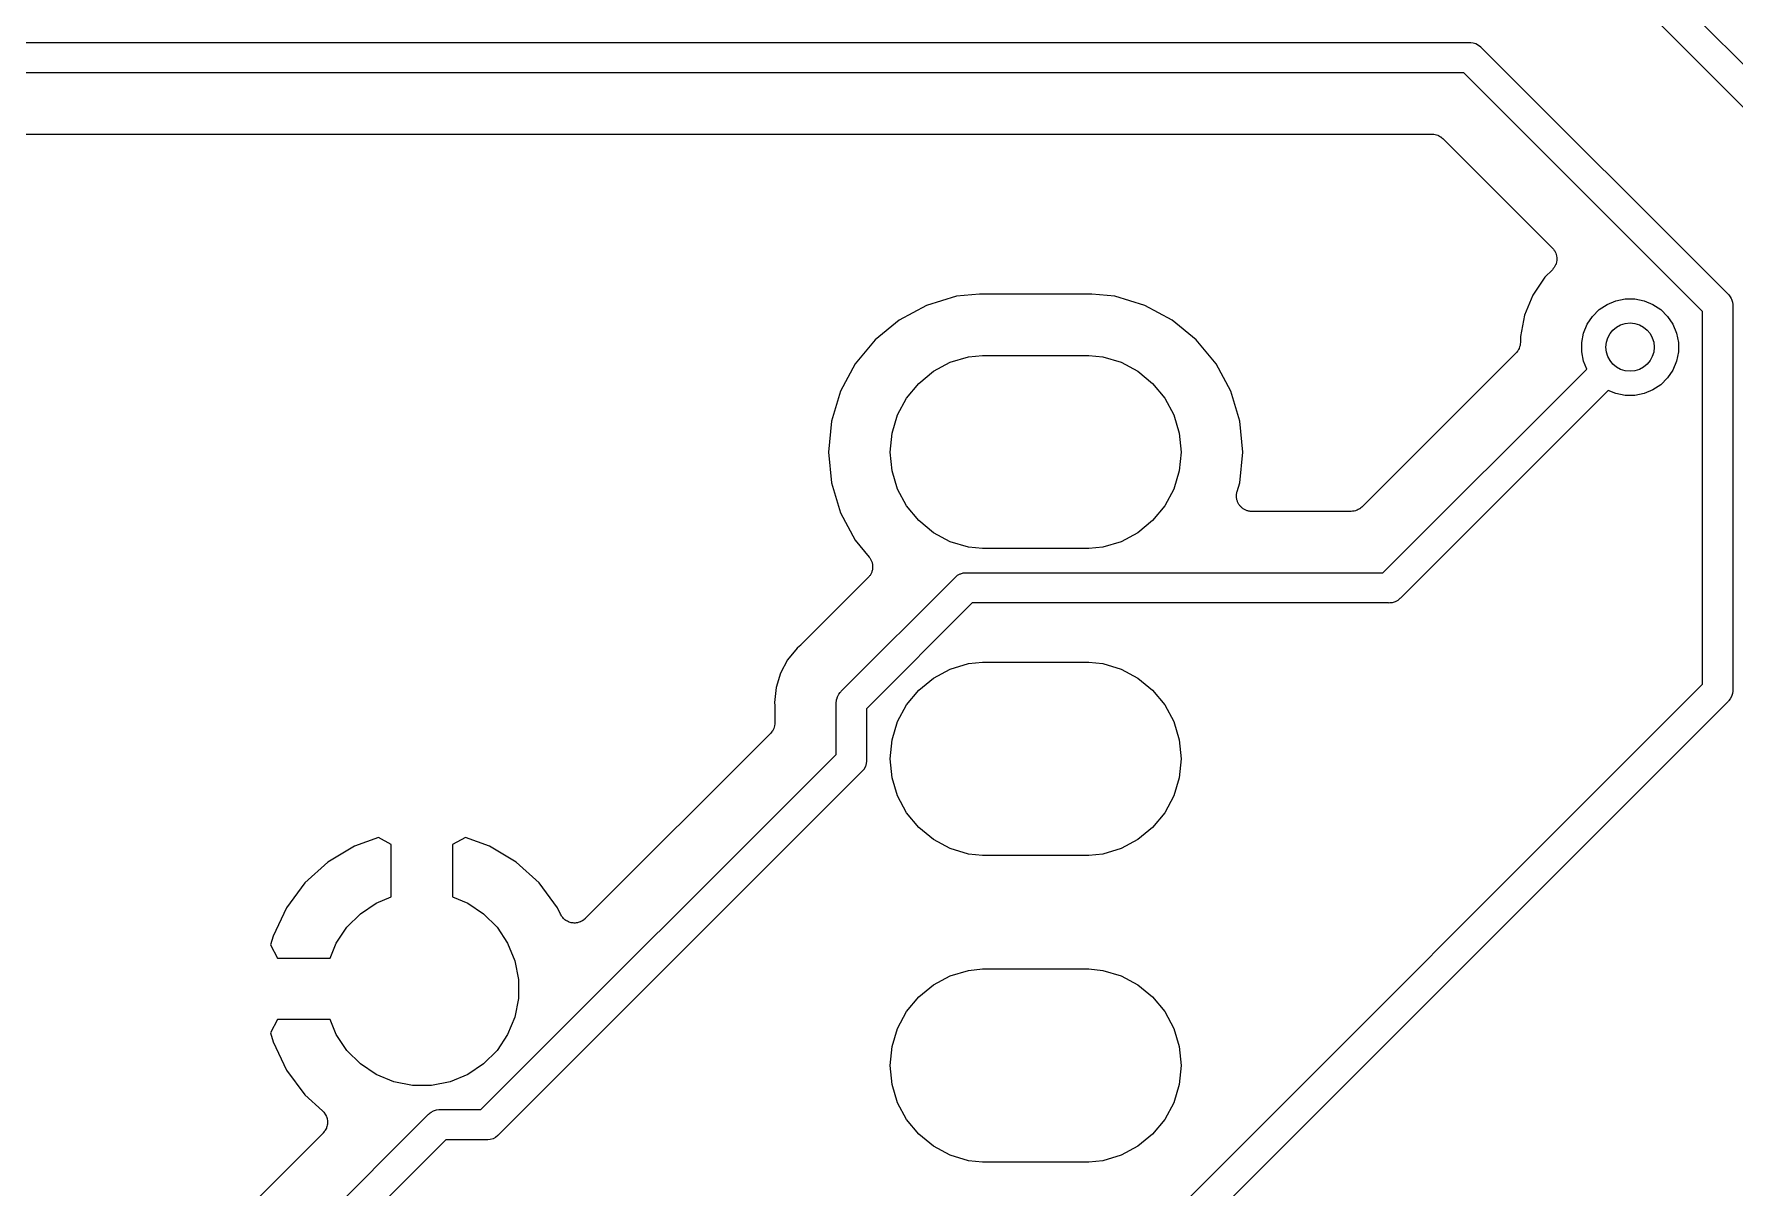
# Model space of a CAD drawing. Extents: x 19 to 115, y -142 to -17.
# Drawn here: x 80.61 to 94.69, y -50.54 to -40.99 of the extents above; entities that cross this region are included whole.
import ezdxf

# ---------------------------------------------------------------- set-up
doc = ezdxf.new("R2010")
doc.units = 0
doc.layers.add('BLACK', color=7, linetype='CONTINUOUS')

msp = doc.modelspace()

# ---------------------------------------------------------------- linework, layer by layer
at = {"layer": 'BLACK', "linetype": 'CONTINUOUS'}
for p, q in [((90.1826, -36.6658), (95.079, -41.5623)), ((94.87, -41.7068), (90.0058, -36.8426)), ((63.6182, -41.06), (92.49, -41.06)), ((92.49, -41.06), (92.4961, -41.0594)), ((92.4961, -41.0594), (92.5023, -41.06)), ((92.5023, -41.06), (92.5023, -41.06)), ((92.5023, -41.06), (92.5206, -41.0618)), ((92.5206, -41.0618), (92.5442, -41.069)), ((92.5442, -41.069), (92.5659, -41.0806)), ((92.5659, -41.0806), (92.585, -41.0962)), ((92.585, -41.0962), (92.5889, -41.101)), ((92.5889, -41.101), (94.629, -43.1411)), ((92.4444, -41.31), (63.6638, -41.31)), ((94.42, -43.2856), (92.4444, -41.31)), ((63.9268, -41.818), (92.1813, -41.818)), ((92.1813, -41.818), (92.1818, -41.818)), ((92.1818, -41.818), (92.1818, -41.818)), ((92.1818, -41.818), (92.1818, -41.818)), ((92.1818, -41.818), (92.1831, -41.818)), ((92.1831, -41.818), (92.1948, -41.8193)), ((92.1948, -41.8193), (92.2064, -41.8205)), ((92.2064, -41.8205), (92.2071, -41.8207)), ((92.2071, -41.8207), (92.2077, -41.8208)), ((92.2077, -41.8208), (92.219, -41.8243)), ((92.219, -41.8243), (92.2301, -41.8278)), ((92.2301, -41.8278), (92.2307, -41.8281)), ((92.2307, -41.8281), (92.2314, -41.8283)), ((92.2314, -41.8283), (92.2417, -41.8339)), ((92.2417, -41.8339), (92.252, -41.8395)), ((92.252, -41.8395), (92.2525, -41.8399)), ((92.2525, -41.8399), (92.2531, -41.8402)), ((92.2531, -41.8402), (92.2621, -41.8477)), ((92.2621, -41.8477), (92.2711, -41.8552)), ((92.2711, -41.8552), (93.177, -42.7611)), ((93.177, -42.7611), (93.1776, -42.7617)), ((93.1776, -42.7617), (93.1777, -42.7617)), ((93.1777, -42.7617), (93.1777, -42.7617)), ((93.1777, -42.7617), (93.1783, -42.7623)), ((93.1783, -42.7623), (93.1857, -42.7717)), ((93.1857, -42.7717), (93.1933, -42.781)), ((93.1933, -42.781), (93.1935, -42.7814)), ((93.1935, -42.7814), (93.1937, -42.7817)), ((93.1937, -42.7817), (93.1992, -42.7923)), ((93.1992, -42.7923), (93.2048, -42.8029)), ((93.177, -42.9407), (93.1147, -43.003)), ((93.1847, -42.9313), (93.177, -42.9407)), ((93.1923, -42.9223), (93.1847, -42.9313)), ((93.1925, -42.9219), (93.1923, -42.9223)), ((93.1928, -42.9215), (93.1925, -42.9219)), ((93.1985, -42.9109), (93.1928, -42.9215)), ((93.2041, -42.9005), (93.1985, -42.9109)), ((93.2043, -42.9001), (93.2041, -42.9005)), ((93.2045, -42.8997), (93.2043, -42.9001)), ((93.208, -42.8882), (93.2045, -42.8997)), ((93.2048, -42.8029), (93.2049, -42.8033)), ((93.2049, -42.8033), (93.2052, -42.8037)), ((93.2052, -42.8037), (93.2085, -42.8152)), ((93.2115, -42.8769), (93.208, -42.8882)), ((93.2085, -42.8152), (93.2119, -42.8267)), ((93.2116, -42.8764), (93.2115, -42.8769)), ((93.2117, -42.876), (93.2116, -42.8764)), ((93.2129, -42.8641), (93.2117, -42.876)), ((93.2119, -42.8267), (93.2119, -42.8271)), ((93.2119, -42.8271), (93.2121, -42.8275)), ((93.2121, -42.8275), (93.2131, -42.8394)), ((93.2142, -42.8522), (93.2129, -42.8641)), ((93.2131, -42.8394), (93.2142, -42.8513)), ((93.2142, -42.8513), (93.2142, -42.8518)), ((93.2142, -42.8518), (93.2142, -42.8522)), ((93.1147, -43.003), (93.0153, -43.1517)), ((88.2436, -43.1609), (87.997, -43.2357)), ((88.4357, -43.142), (88.2436, -43.1609)), ((89.3643, -43.142), (88.4357, -43.142)), ((89.5564, -43.1609), (89.3643, -43.142)), ((89.803, -43.2357), (89.5564, -43.1609)), ((93.0153, -43.1517), (92.9469, -43.317)), ((93.6305, -43.2274), (93.7033, -43.1972)), ((93.7033, -43.1972), (93.7806, -43.1818)), ((93.7806, -43.1818), (93.8594, -43.1818)), ((93.8594, -43.1818), (93.9367, -43.1972)), ((93.9367, -43.1972), (94.0095, -43.2274)), ((94.629, -43.1411), (94.6338, -43.145)), ((94.6338, -43.145), (94.6377, -43.1498)), ((94.6377, -43.1498), (94.6494, -43.1641)), ((94.6494, -43.1641), (94.6571, -43.1784)), ((94.6571, -43.1784), (94.661, -43.1858)), ((94.661, -43.1858), (94.6682, -43.2093)), ((94.6682, -43.2093), (94.67, -43.2277)), ((87.7698, -43.3572), (87.5706, -43.5206)), ((87.997, -43.2357), (87.7698, -43.3572)), ((90.0302, -43.3572), (89.803, -43.2357)), ((90.2294, -43.5206), (90.0302, -43.3572)), ((92.9469, -43.317), (92.912, -43.4924)), ((93.4655, -43.3924), (93.5093, -43.3269)), ((93.5093, -43.3269), (93.565, -43.2711)), ((93.565, -43.2711), (93.6305, -43.2274)), ((94.0095, -43.2274), (94.075, -43.2711)), ((94.075, -43.2711), (94.1307, -43.3269)), ((94.1307, -43.3269), (94.1745, -43.3924)), ((94.42, -46.3732), (94.42, -43.2856)), ((94.67, -43.2277), (94.67, -43.2277)), ((94.67, -43.2277), (94.6706, -43.2338)), ((94.6706, -43.2338), (94.67, -43.24)), ((94.67, -43.24), (94.67, -46.4189)), ((92.912, -43.4924), (92.912, -43.542)), ((93.42, -43.5424), (93.4354, -43.4652)), ((93.4354, -43.4652), (93.4655, -43.3924)), ((94.1745, -43.3924), (94.2046, -43.4652)), ((94.2046, -43.4652), (94.22, -43.5424)), ((87.5706, -43.5206), (87.4072, -43.7198)), ((90.3928, -43.7198), (90.2294, -43.5206)), ((92.8748, -43.6318), (91.6018, -44.9048)), ((92.8823, -43.6228), (92.8748, -43.6318)), ((92.8898, -43.6138), (92.8823, -43.6228)), ((92.8901, -43.6132), (92.8898, -43.6138)), ((92.8905, -43.6127), (92.8901, -43.6132)), ((92.896, -43.6024), (92.8905, -43.6127)), ((92.9017, -43.5921), (92.896, -43.6024)), ((92.9019, -43.5914), (92.9017, -43.5921)), ((92.9022, -43.5908), (92.9019, -43.5914)), ((92.9057, -43.5797), (92.9022, -43.5908)), ((92.9092, -43.5684), (92.9057, -43.5797)), ((92.9093, -43.5678), (92.9092, -43.5684)), ((92.9095, -43.5671), (92.9093, -43.5678)), ((92.9107, -43.5555), (92.9095, -43.5671)), ((92.912, -43.5438), (92.9107, -43.5555)), ((92.912, -43.542), (92.912, -43.5425)), ((92.912, -43.5425), (92.912, -43.5425)), ((92.912, -43.5425), (92.912, -43.5425)), ((92.912, -43.5425), (92.912, -43.5438)), ((93.42, -43.6212), (93.42, -43.5424)), ((93.4354, -43.6985), (93.42, -43.6212)), ((94.22, -43.6212), (94.2046, -43.6985)), ((94.22, -43.5424), (94.22, -43.6212)), ((87.4072, -43.7198), (87.2857, -43.947)), ((87.9316, -43.8816), (88.0534, -43.7816)), ((88.0534, -43.7816), (88.1924, -43.7073)), ((88.1924, -43.7073), (88.3432, -43.6616)), ((88.3432, -43.6616), (88.4607, -43.65)), ((88.4607, -43.65), (89.3393, -43.65)), ((89.3393, -43.65), (89.4568, -43.6616)), ((89.4568, -43.6616), (89.6076, -43.7073)), ((89.6076, -43.7073), (89.7466, -43.7816)), ((89.7466, -43.7816), (89.8684, -43.8816)), ((90.5143, -43.947), (90.3928, -43.7198)), ((91.775, -45.45), (93.4621, -43.763)), ((93.4621, -43.763), (93.4354, -43.6985)), ((94.1745, -43.7713), (94.1307, -43.8368)), ((94.2046, -43.6985), (94.1745, -43.7713)), ((87.8316, -44.0034), (87.9316, -43.8816)), ((89.8684, -43.8816), (89.9684, -44.0034)), ((94.075, -43.8925), (94.0095, -43.9363)), ((94.1307, -43.8368), (94.075, -43.8925)), ((87.2857, -43.947), (87.2109, -44.1936)), ((87.7573, -44.1424), (87.8316, -44.0034)), ((89.9684, -44.0034), (90.0427, -44.1424)), ((90.5891, -44.1936), (90.5143, -43.947)), ((93.6388, -43.9398), (91.9196, -45.6591)), ((93.7033, -43.9665), (93.6388, -43.9398)), ((93.7806, -43.9818), (93.7033, -43.9665)), ((93.8594, -43.9818), (93.7806, -43.9818)), ((93.9367, -43.9665), (93.8594, -43.9818)), ((94.0095, -43.9363), (93.9367, -43.9665)), ((87.2109, -44.1936), (87.1857, -44.45)), ((87.7116, -44.2932), (87.7573, -44.1424)), ((90.0427, -44.1424), (90.0884, -44.2932)), ((90.6143, -44.45), (90.5891, -44.1936)), ((87.6961, -44.45), (87.7116, -44.2932)), ((90.0884, -44.2932), (90.1039, -44.45)), ((87.1857, -44.45), (87.2109, -44.7064)), ((87.7116, -44.6068), (87.6961, -44.45)), ((90.1039, -44.45), (90.0884, -44.6068)), ((90.5891, -44.7064), (90.6143, -44.45)), ((87.7573, -44.7576), (87.7116, -44.6068)), ((90.0884, -44.6068), (90.0427, -44.7576)), ((87.2109, -44.7064), (87.2857, -44.953)), ((87.8316, -44.8966), (87.7573, -44.7576)), ((90.0427, -44.7576), (89.9684, -44.8966)), ((90.5673, -44.7781), (90.5891, -44.7064)), ((87.9316, -45.0184), (87.8316, -44.8966)), ((89.9684, -44.8966), (89.8684, -45.0184)), ((90.5618, -44.8141), (90.5625, -44.8083)), ((90.5624, -44.8207), (90.5618, -44.8141)), ((90.5624, -44.8272), (90.5624, -44.8207)), ((90.5636, -44.833), (90.5624, -44.8272)), ((90.5625, -44.8025), (90.5638, -44.796)), ((90.5625, -44.8083), (90.5625, -44.8025)), ((90.5641, -44.8388), (90.5636, -44.833)), ((90.5638, -44.796), (90.5644, -44.7895)), ((90.566, -44.8451), (90.5641, -44.8388)), ((90.5644, -44.7895), (90.5662, -44.7839)), ((90.5672, -44.8516), (90.566, -44.8451)), ((90.5662, -44.7839), (90.5673, -44.7781)), ((90.5694, -44.857), (90.5672, -44.8516)), ((90.5711, -44.8626), (90.5694, -44.857)), ((90.5741, -44.8684), (90.5711, -44.8626)), ((90.5766, -44.8745), (90.5741, -44.8684)), ((90.5799, -44.8794), (90.5766, -44.8745)), ((90.5826, -44.8846), (90.5799, -44.8794)), ((90.5867, -44.8897), (90.5826, -44.8846)), ((90.5903, -44.8952), (90.5867, -44.8897)), ((90.5944, -44.8993), (90.5903, -44.8952)), ((90.5981, -44.9039), (90.5944, -44.8993)), ((90.6031, -44.9081), (90.5981, -44.9039)), ((90.6078, -44.9128), (90.6031, -44.9081)), ((90.6126, -44.916), (90.6078, -44.9128)), ((91.5914, -44.9134), (91.5823, -44.9208)), ((91.6006, -44.9061), (91.5914, -44.9134)), ((91.6015, -44.9051), (91.6006, -44.9061)), ((91.6018, -44.9048), (91.6015, -44.9051)), ((91.6015, -44.9051), (91.6015, -44.9051)), ((91.6015, -44.9051), (91.6015, -44.9051)), ((87.2857, -44.953), (87.4072, -45.1802)), ((88.0534, -45.1184), (87.9316, -45.0184)), ((89.8684, -45.0184), (89.7466, -45.1184)), ((90.6171, -44.9198), (90.6126, -44.916)), ((90.6229, -44.923), (90.6171, -44.9198)), ((90.6283, -44.9266), (90.6229, -44.923)), ((90.6337, -44.9289), (90.6283, -44.9266)), ((90.6388, -44.9317), (90.6337, -44.9289)), ((90.6451, -44.9337), (90.6388, -44.9317)), ((90.6511, -44.9363), (90.6451, -44.9337)), ((90.6569, -44.9375), (90.6511, -44.9363)), ((90.6624, -44.9392), (90.6569, -44.9375)), ((90.669, -44.94), (90.6624, -44.9392)), ((90.6754, -44.9413), (90.669, -44.94)), ((90.6812, -44.9413), (90.6754, -44.9413)), ((90.6871, -44.942), (90.6812, -44.9413)), ((90.6888, -44.942), (90.6871, -44.942)), ((91.512, -44.942), (90.6888, -44.942)), ((91.5237, -44.9409), (91.512, -44.942)), ((91.5354, -44.9398), (91.5237, -44.9409)), ((91.536, -44.9397), (91.5354, -44.9398)), ((91.5367, -44.9396), (91.536, -44.9397)), ((91.5479, -44.9362), (91.5367, -44.9396)), ((91.5592, -44.9329), (91.5479, -44.9362)), ((91.5598, -44.9326), (91.5592, -44.9329)), ((91.5604, -44.9324), (91.5598, -44.9326)), ((91.5708, -44.9269), (91.5604, -44.9324)), ((91.5812, -44.9215), (91.5708, -44.9269)), ((91.5817, -44.9211), (91.5812, -44.9215)), ((91.5823, -44.9208), (91.5817, -44.9211)), ((87.4072, -45.1802), (87.5219, -45.3199)), ((88.1924, -45.1927), (88.0534, -45.1184)), ((88.3432, -45.2384), (88.1924, -45.1927)), ((89.6076, -45.1927), (89.4568, -45.2384)), ((89.7466, -45.1184), (89.6076, -45.1927)), ((87.5219, -45.3199), (87.523, -45.3213)), ((87.523, -45.3213), (87.5261, -45.3261)), ((87.5261, -45.3261), (87.5297, -45.3306)), ((87.5297, -45.3306), (87.5328, -45.3365)), ((87.5328, -45.3365), (87.5365, -45.3421)), ((88.4607, -45.25), (88.3432, -45.2384)), ((89.3393, -45.25), (88.4607, -45.25)), ((89.4568, -45.2384), (89.3393, -45.25)), ((87.525, -45.4763), (87.5212, -45.4818)), ((87.5292, -45.4712), (87.525, -45.4763)), ((87.5319, -45.4661), (87.5292, -45.4712)), ((87.5352, -45.4614), (87.5319, -45.4661)), ((87.5378, -45.4552), (87.5352, -45.4614)), ((87.5365, -45.3421), (87.5386, -45.3474)), ((87.5409, -45.4493), (87.5378, -45.4552)), ((87.5386, -45.3474), (87.5413, -45.3525)), ((87.5426, -45.4438), (87.5409, -45.4493)), ((87.5413, -45.3525), (87.5432, -45.3589)), ((87.5449, -45.4385), (87.5426, -45.4438)), ((87.5432, -45.3589), (87.5457, -45.3651)), ((87.5462, -45.432), (87.5449, -45.4385)), ((87.5457, -45.3651), (87.5467, -45.3708)), ((87.5482, -45.4256), (87.5462, -45.432)), ((87.5467, -45.3708), (87.5484, -45.3763)), ((87.5488, -45.4199), (87.5482, -45.4256)), ((87.5484, -45.3763), (87.549, -45.3829)), ((87.5499, -45.4143), (87.5488, -45.4199)), ((87.549, -45.3829), (87.5502, -45.3895)), ((87.55, -45.4076), (87.5499, -45.4143)), ((87.5507, -45.401), (87.55, -45.4076)), ((87.5502, -45.3895), (87.5501, -45.3952)), ((87.5501, -45.3952), (87.5507, -45.401)), ((88.2399, -45.4823), (88.2542, -45.4706)), ((88.2542, -45.4706), (88.2759, -45.459)), ((88.2759, -45.459), (88.28, -45.4577)), ((88.28, -45.4577), (88.2995, -45.4518)), ((88.2995, -45.4518), (88.3179, -45.45)), ((88.3179, -45.45), (88.324, -45.4494)), ((88.3179, -45.45), (88.3179, -45.45)), ((88.324, -45.4494), (88.3301, -45.45)), ((88.3301, -45.45), (91.775, -45.45)), ((87.5135, -45.4903), (86.9538, -46.05)), ((87.2909, -46.4313), (88.2313, -45.491)), ((87.5171, -45.4859), (87.5135, -45.4903)), ((87.5212, -45.4818), (87.5171, -45.4859)), ((88.2313, -45.491), (88.2352, -45.4862)), ((88.2352, -45.4862), (88.2399, -45.4823)), ((88.3758, -45.7), (87.5, -46.5758)), ((91.8207, -45.7), (88.3758, -45.7)), ((91.8268, -45.7006), (91.8207, -45.7)), ((91.8329, -45.7), (91.8268, -45.7006)), ((91.833, -45.7), (91.8329, -45.7)), ((91.8513, -45.6982), (91.833, -45.7)), ((91.8749, -45.6911), (91.8513, -45.6982)), ((91.8966, -45.6794), (91.8749, -45.6911)), ((91.9156, -45.6638), (91.8966, -45.6794)), ((91.9196, -45.6591), (91.9156, -45.6638)), ((86.8461, -46.1706), (86.7873, -46.2806)), ((86.9252, -46.0742), (86.8461, -46.1706)), ((86.9446, -46.0584), (86.9252, -46.0742)), ((86.9483, -46.0546), (86.9446, -46.0584)), ((86.9525, -46.0513), (86.9483, -46.0546)), ((86.9538, -46.05), (86.9525, -46.0513)), ((86.7873, -46.2806), (86.7511, -46.3999)), ((87.9316, -46.4216), (88.0534, -46.3216)), ((88.0534, -46.3216), (88.1924, -46.2473)), ((88.1924, -46.2473), (88.3432, -46.2016)), ((88.3432, -46.2016), (88.4607, -46.19)), ((88.4607, -46.19), (89.3393, -46.19)), ((89.3393, -46.19), (89.4568, -46.2016)), ((89.4568, -46.2016), (89.6076, -46.2473)), ((89.6076, -46.2473), (89.7466, -46.3216)), ((89.7466, -46.3216), (89.8684, -46.4216)), ((86.7511, -46.3999), (86.7414, -46.4991)), ((87.2589, -46.4759), (87.2706, -46.4542)), ((87.2706, -46.4542), (87.2823, -46.44)), ((87.2823, -46.44), (87.2862, -46.4352)), ((87.2823, -46.44), (87.2823, -46.44)), ((87.2862, -46.4352), (87.2909, -46.4313)), ((87.8316, -46.5434), (87.9316, -46.4216)), ((89.4989, -51.2943), (94.42, -46.3732)), ((89.8684, -46.4216), (89.9684, -46.5434)), ((94.6682, -46.4495), (94.6631, -46.4662)), ((94.67, -46.4311), (94.6682, -46.4495)), ((94.67, -46.4189), (94.6706, -46.425)), ((94.6706, -46.425), (94.67, -46.4311)), ((94.67, -46.4311), (94.67, -46.4311)), ((86.7414, -46.4991), (86.7389, -46.524)), ((86.7389, -46.524), (86.7414, -46.5489)), ((86.7414, -46.4991), (86.7414, -46.4991)), ((86.7414, -46.5489), (86.7415, -46.5506)), ((86.7415, -46.5506), (86.7415, -46.556)), ((86.7415, -46.556), (86.742, -46.5613)), ((86.742, -46.5613), (86.742, -46.6902)), ((87.2494, -46.524), (87.2506, -46.5113)), ((87.25, -46.5301), (87.2494, -46.524)), ((87.25, -46.9532), (87.25, -46.5301)), ((87.2506, -46.5113), (87.2518, -46.4995)), ((87.2518, -46.4995), (87.253, -46.4957)), ((87.253, -46.4957), (87.2589, -46.4759)), ((87.5, -46.5758), (87.5, -46.9989)), ((87.7573, -46.6824), (87.8316, -46.5434)), ((94.629, -46.5177), (89.7457, -51.4011)), ((89.9684, -46.5434), (90.0427, -46.6824)), ((94.6338, -46.5138), (94.629, -46.5177)), ((94.638, -46.5087), (94.6338, -46.5138)), ((94.6494, -46.4948), (94.638, -46.5087)), ((94.661, -46.4731), (94.6494, -46.4948)), ((94.6631, -46.4662), (94.661, -46.4731)), ((86.7317, -46.7402), (86.7261, -46.7505)), ((86.7319, -46.7396), (86.7317, -46.7402)), ((86.7322, -46.739), (86.7319, -46.7396)), ((86.7357, -46.7278), (86.7322, -46.739)), ((86.7392, -46.7166), (86.7357, -46.7278)), ((86.7393, -46.716), (86.7392, -46.7166)), ((86.7395, -46.7153), (86.7393, -46.716)), ((86.7407, -46.7037), (86.7395, -46.7153)), ((86.742, -46.692), (86.7407, -46.7037)), ((86.742, -46.6902), (86.742, -46.6906)), ((86.742, -46.6906), (86.742, -46.6907)), ((86.742, -46.6907), (86.742, -46.6907)), ((86.742, -46.6907), (86.742, -46.692)), ((87.7116, -46.8332), (87.7573, -46.6824)), ((90.0427, -46.6824), (90.0884, -46.8332)), ((86.7048, -46.78), (85.1718, -48.313)), ((86.7122, -46.7709), (86.7048, -46.78)), ((86.7198, -46.762), (86.7122, -46.7709)), ((86.7201, -46.7614), (86.7198, -46.762)), ((86.7205, -46.7609), (86.7201, -46.7614)), ((86.7261, -46.7505), (86.7205, -46.7609)), ((87.6961, -46.99), (87.7116, -46.8332)), ((90.0884, -46.8332), (90.1039, -46.99)), ((84.3082, -49.895), (87.25, -46.9532)), ((87.5, -47.0111), (87.4982, -47.0295)), ((87.5, -46.9989), (87.5006, -47.005)), ((87.5006, -47.005), (87.5, -47.0111)), ((87.5, -47.0111), (87.5, -47.0111)), ((87.7116, -47.1468), (87.6961, -46.99)), ((90.1039, -46.99), (90.0884, -47.1468)), ((87.459, -47.0977), (84.4527, -50.104)), ((87.4638, -47.0938), (87.459, -47.0977)), ((87.4677, -47.0891), (87.4638, -47.0938)), ((87.4794, -47.0748), (87.4677, -47.0891)), ((87.4677, -47.0891), (87.4677, -47.0891)), ((87.4801, -47.0736), (87.4794, -47.0748)), ((87.491, -47.0531), (87.4801, -47.0736)), ((87.4982, -47.0295), (87.491, -47.0531)), ((87.7573, -47.2976), (87.7116, -47.1468)), ((90.0884, -47.1468), (90.0427, -47.2976)), ((87.8316, -47.4366), (87.7573, -47.2976)), ((90.0427, -47.2976), (89.9684, -47.4366)), ((87.9316, -47.5584), (87.8316, -47.4366)), ((89.9684, -47.4366), (89.8684, -47.5584)), ((88.0534, -47.6584), (87.9316, -47.5584)), ((89.8684, -47.5584), (89.7466, -47.6584)), ((83.2607, -47.7133), (83.0409, -47.8451)), ((83.4601, -47.6419), (83.2607, -47.7133)), ((83.566, -47.6997), (83.4601, -47.6419)), ((83.566, -48.1343), (83.566, -47.6997)), ((84.1799, -47.6419), (84.074, -47.6997)), ((84.074, -47.6997), (84.074, -48.1343)), ((84.3793, -47.7133), (84.1799, -47.6419)), ((84.5991, -47.8451), (84.3793, -47.7133)), ((88.1924, -47.7327), (88.0534, -47.6584)), ((89.7466, -47.6584), (89.6076, -47.7327)), ((83.0409, -47.8451), (82.8511, -48.0173)), ((84.7889, -48.0173), (84.5991, -47.8451)), ((88.3432, -47.7784), (88.1924, -47.7327)), ((88.4607, -47.79), (88.3432, -47.7784)), ((89.3393, -47.79), (88.4607, -47.79)), ((89.4568, -47.7784), (89.3393, -47.79)), ((89.6076, -47.7327), (89.4568, -47.7784)), ((82.8511, -48.0173), (82.6984, -48.2232)), ((83.4411, -48.186), (83.566, -48.1343)), ((84.074, -48.1343), (84.1989, -48.186)), ((84.9416, -48.2232), (84.7889, -48.0173)), ((82.6984, -48.2232), (82.5876, -48.4577)), ((83.1986, -48.385), (83.31, -48.2736)), ((83.31, -48.2736), (83.4411, -48.186)), ((84.1989, -48.186), (84.33, -48.2736)), ((84.33, -48.2736), (84.4414, -48.385)), ((84.9672, -48.2774), (84.9416, -48.2232)), ((84.9718, -48.2851), (84.9672, -48.2774)), ((84.976, -48.2931), (84.9718, -48.2851)), ((84.9782, -48.2958), (84.976, -48.2931)), ((83.111, -48.5161), (83.1986, -48.385)), ((84.4414, -48.385), (84.529, -48.5161)), ((84.9799, -48.2987), (84.9782, -48.2958)), ((84.9859, -48.3053), (84.9799, -48.2987)), ((84.9916, -48.3123), (84.9859, -48.3053)), ((84.9943, -48.3145), (84.9916, -48.3123)), ((84.9966, -48.3171), (84.9943, -48.3145)), ((85.0037, -48.3225), (84.9966, -48.3171)), ((85.0106, -48.3282), (85.0037, -48.3225)), ((85.0137, -48.3299), (85.0106, -48.3282)), ((85.0164, -48.3319), (85.0137, -48.3299)), ((85.0245, -48.3358), (85.0164, -48.3319)), ((85.0324, -48.3401), (85.0245, -48.3358)), ((85.0357, -48.3411), (85.0324, -48.3401)), ((85.0388, -48.3426), (85.0357, -48.3411)), ((85.0475, -48.3448), (85.0388, -48.3426)), ((85.0561, -48.3475), (85.0475, -48.3448)), ((85.0595, -48.3479), (85.0561, -48.3475)), ((85.0628, -48.3487), (85.0595, -48.3479)), ((85.0718, -48.3492), (85.0628, -48.3487)), ((85.0807, -48.3502), (85.0718, -48.3492)), ((85.0841, -48.3499), (85.0807, -48.3502)), ((85.0876, -48.35), (85.0841, -48.3499)), ((85.0964, -48.3488), (85.0876, -48.35)), ((85.1054, -48.348), (85.0964, -48.3488)), ((85.1087, -48.347), (85.1054, -48.348)), ((85.1121, -48.3466), (85.1087, -48.347)), ((85.1206, -48.3436), (85.1121, -48.3466)), ((85.1292, -48.3411), (85.1206, -48.3436)), ((85.1323, -48.3395), (85.1292, -48.3411)), ((85.1355, -48.3384), (85.1323, -48.3395)), ((85.1432, -48.3338), (85.1355, -48.3384)), ((85.1512, -48.3297), (85.1432, -48.3338)), ((85.1539, -48.3275), (85.1512, -48.3297)), ((85.1569, -48.3258), (85.1539, -48.3275)), ((85.1635, -48.3198), (85.1569, -48.3258)), ((85.1706, -48.3142), (85.1635, -48.3198)), ((85.1718, -48.313), (85.1706, -48.3142)), ((82.5876, -48.4577), (82.5651, -48.5317)), ((82.5651, -48.5317), (82.6252, -48.641)), ((83.0593, -48.641), (83.111, -48.5161)), ((84.529, -48.5161), (84.5893, -48.6616)), ((82.6252, -48.641), (83.0593, -48.641)), ((84.5893, -48.6616), (84.62, -48.8162)), ((84.62, -48.8162), (84.62, -48.9738)), ((88.0534, -48.8616), (88.1924, -48.7873)), ((88.1924, -48.7873), (88.3432, -48.7416)), ((88.3432, -48.7416), (88.4607, -48.73)), ((88.4607, -48.73), (89.3393, -48.73)), ((89.3393, -48.73), (89.4568, -48.7416)), ((89.4568, -48.7416), (89.6076, -48.7873)), ((89.6076, -48.7873), (89.7466, -48.8616)), ((84.62, -48.9738), (84.5893, -49.1284)), ((87.8316, -49.0834), (87.9316, -48.9616)), ((87.9316, -48.9616), (88.0534, -48.8616)), ((89.7466, -48.8616), (89.8684, -48.9616)), ((89.8684, -48.9616), (89.9684, -49.0834)), ((84.5893, -49.1284), (84.529, -49.2739)), ((87.7573, -49.2224), (87.8316, -49.0834)), ((89.9684, -49.0834), (90.0427, -49.2224)), ((82.6252, -49.149), (82.5651, -49.2583)), ((82.5651, -49.2583), (82.5876, -49.3323)), ((83.0593, -49.149), (82.6252, -49.149)), ((83.111, -49.2739), (83.0593, -49.149)), ((83.1986, -49.405), (83.111, -49.2739)), ((84.529, -49.2739), (84.4414, -49.405)), ((87.7116, -49.3732), (87.7573, -49.2224)), ((90.0427, -49.2224), (90.0884, -49.3732)), ((82.5876, -49.3323), (82.6984, -49.5668)), ((83.31, -49.5164), (83.1986, -49.405)), ((84.4414, -49.405), (84.33, -49.5164)), ((87.6961, -49.53), (87.7116, -49.3732)), ((90.0884, -49.3732), (90.1039, -49.53)), ((83.4411, -49.604), (83.31, -49.5164)), ((84.33, -49.5164), (84.1989, -49.604)), ((87.7116, -49.6868), (87.6961, -49.53)), ((90.1039, -49.53), (90.0884, -49.6868)), ((82.6984, -49.5668), (82.8511, -49.7727)), ((83.5866, -49.6643), (83.4411, -49.604)), ((83.7412, -49.695), (83.5866, -49.6643)), ((83.8988, -49.695), (83.7412, -49.695)), ((84.0534, -49.6643), (83.8988, -49.695)), ((84.1989, -49.604), (84.0534, -49.6643)), ((87.7573, -49.8376), (87.7116, -49.6868)), ((90.0884, -49.6868), (90.0427, -49.8376)), ((82.8511, -49.7727), (82.9967, -49.9048)), ((87.8316, -49.9766), (87.7573, -49.8376)), ((90.0427, -49.8376), (89.9684, -49.9766)), ((82.321, -51.4873), (83.8723, -49.9359)), ((82.9967, -49.9048), (82.998, -49.906)), ((82.998, -49.906), (82.9997, -49.908)), ((82.9997, -49.908), (83.0018, -49.9097)), ((83.0018, -49.9097), (83.0079, -49.9172)), ((83.0079, -49.9172), (83.0144, -49.9246)), ((83.0144, -49.9246), (83.0157, -49.9269)), ((83.0157, -49.9269), (83.0174, -49.9289)), ((83.0174, -49.9289), (83.0219, -49.9376)), ((83.0219, -49.9376), (83.0268, -49.946)), ((83.0268, -49.946), (83.0277, -49.9485)), ((83.0277, -49.9485), (83.0289, -49.9509)), ((83.0289, -49.9509), (83.0317, -49.9602)), ((83.0317, -49.9602), (83.0349, -49.9694)), ((83.0349, -49.9694), (83.0353, -49.9721)), ((83.0353, -49.9721), (83.036, -49.9746)), ((83.036, -49.9746), (83.0369, -49.9843)), ((83.8723, -49.9359), (83.8762, -49.9312)), ((83.8762, -49.9312), (83.8809, -49.9273)), ((83.8809, -49.9273), (83.8952, -49.9156)), ((83.8809, -49.9273), (83.8809, -49.9273)), ((83.8952, -49.9156), (83.9169, -49.904)), ((83.8952, -49.9156), (83.8952, -49.9156)), ((83.8952, -49.9156), (83.8952, -49.9156)), ((83.9169, -49.904), (83.9405, -49.8968)), ((83.9405, -49.8968), (83.9589, -49.895)), ((83.9589, -49.895), (83.965, -49.8944)), ((83.9589, -49.895), (83.9589, -49.895)), ((83.965, -49.8944), (83.9711, -49.895)), ((83.9711, -49.895), (84.3082, -49.895)), ((87.9316, -50.0984), (87.8316, -49.9766)), ((89.9684, -49.9766), (89.8684, -50.0984)), ((83.0011, -50.0887), (82.1239, -50.9659)), ((83.0028, -50.0866), (83.0011, -50.0887)), ((83.0048, -50.0848), (83.0028, -50.0866)), ((83.0107, -50.077), (83.0048, -50.0848)), ((83.0169, -50.0695), (83.0107, -50.077)), ((83.0181, -50.0672), (83.0169, -50.0695)), ((83.0197, -50.065), (83.0181, -50.0672)), ((83.024, -50.0562), (83.0197, -50.065)), ((83.0286, -50.0477), (83.024, -50.0562)), ((83.0294, -50.0451), (83.0286, -50.0477)), ((83.0305, -50.0427), (83.0294, -50.0451)), ((83.033, -50.0333), (83.0305, -50.0427)), ((83.0358, -50.024), (83.033, -50.0333)), ((83.0361, -50.0213), (83.0358, -50.024)), ((83.0368, -50.0187), (83.0361, -50.0213)), ((83.0374, -50.009), (83.0368, -50.0187)), ((83.0369, -49.9843), (83.0383, -49.994)), ((83.0383, -49.9993), (83.0374, -50.009)), ((83.0383, -49.994), (83.0381, -49.9966)), ((83.0381, -49.9966), (83.0383, -49.9993)), ((84.4488, -50.1088), (84.4298, -50.1244)), ((84.4527, -50.104), (84.4488, -50.1088)), ((88.0534, -50.1984), (87.9316, -50.0984)), ((89.8684, -50.0984), (89.7466, -50.1984)), ((84.0168, -50.145), (82.53, -51.6318)), ((84.3539, -50.145), (84.0168, -50.145)), ((84.36, -50.1456), (84.3539, -50.145)), ((84.3661, -50.145), (84.36, -50.1456)), ((84.3845, -50.1432), (84.3661, -50.145)), ((84.3661, -50.145), (84.3661, -50.145)), ((84.4081, -50.136), (84.3845, -50.1432)), ((84.4298, -50.1244), (84.4081, -50.136)), ((88.1924, -50.2727), (88.0534, -50.1984)), ((89.7466, -50.1984), (89.6076, -50.2727)), ((88.3432, -50.3184), (88.1924, -50.2727)), ((88.4607, -50.33), (88.3432, -50.3184)), ((89.3393, -50.33), (88.4607, -50.33)), ((89.4568, -50.3184), (89.3393, -50.33)), ((89.6076, -50.2727), (89.4568, -50.3184))]:
    msp.add_line(p, q, dxfattribs=at)
at = {"layer": 'BLACK'}
msp.add_circle((93.82, -43.5818), 0.2, dxfattribs=at)

doc.saveas('drawing.dxf')
